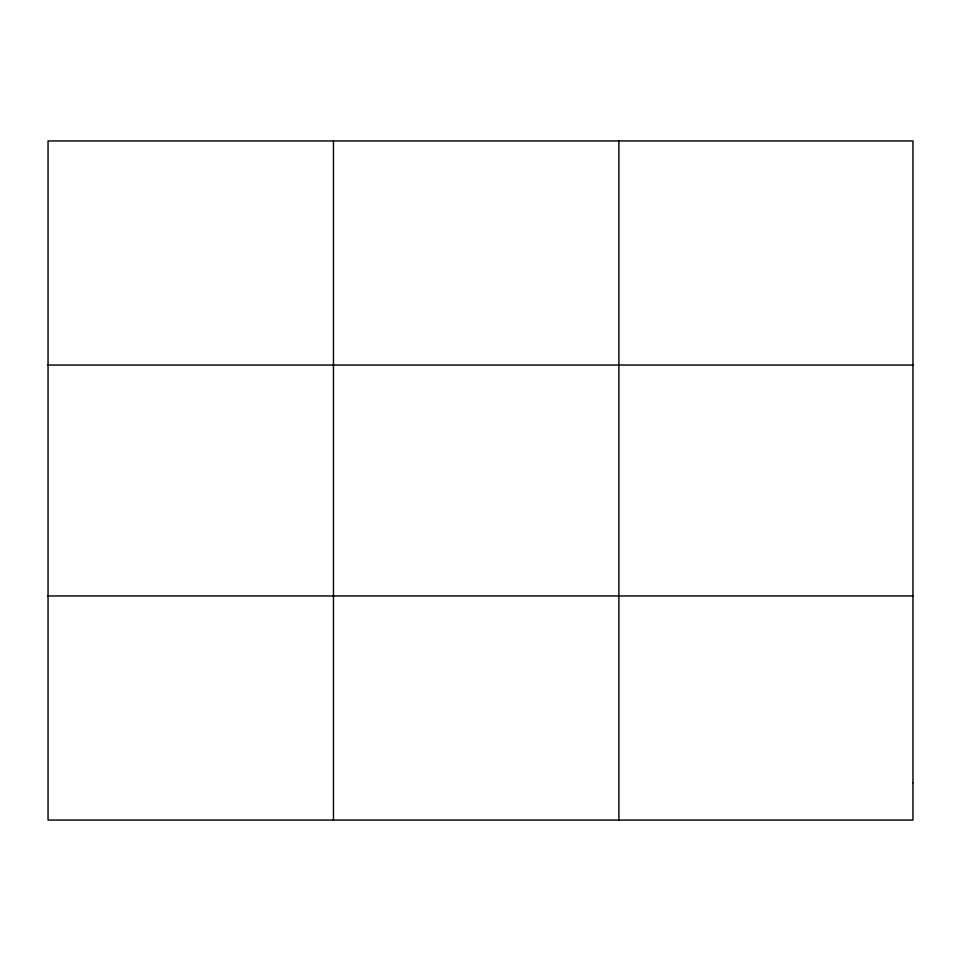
<?xml version="1.0" encoding="UTF-8"?>
<svg xmlns="http://www.w3.org/2000/svg" width="961" height="961" viewBox="0 0 961 961"><rect width="100%" height="100%" fill="white"/><g stroke="black" fill="none" stroke-linecap="round" stroke-linejoin="round"><path stroke-width="1.44" d="M333.467 140.943L333.467 820.057M618.884 140.943L618.884 820.057M48.05 365.048L912.95 365.048M48.05 595.952L912.95 595.952M912.95 782.698L912.95 820.057L48.05 820.057L48.05 140.943L912.95 140.943L912.95 782.698"/></g></svg>
